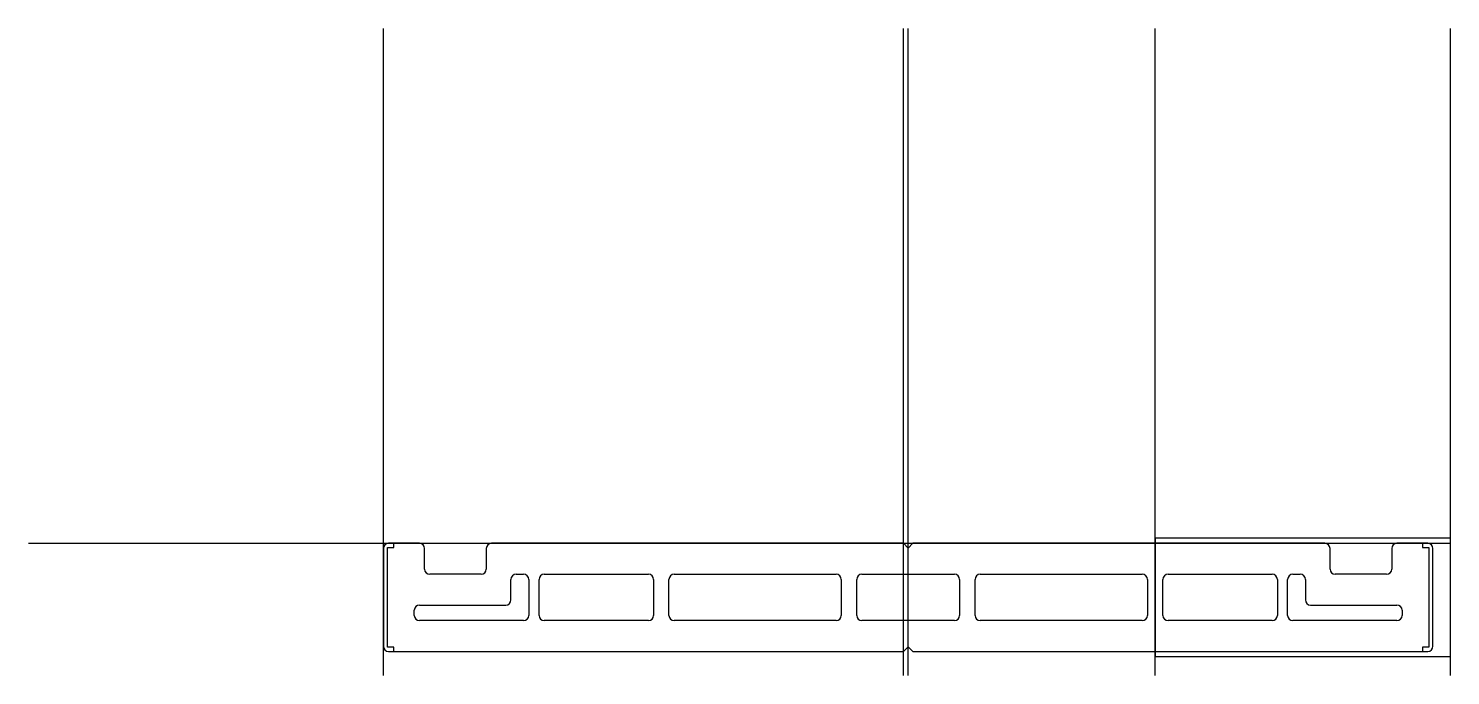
# Model space of a CAD drawing. Extents: x -171 to 105, y -26 to 100.
import ezdxf

# ---------------------------------------------------------------- set-up
doc = ezdxf.new("R2010")
doc.units = 0
doc.layers.get('0').update_dxf_attribs({"linetype": 'CONTINUOUS'})

msp = doc.modelspace()

# ---------------------------------------------------------------- linework, layer by layer
at = {"linetype": 'CONTINUOUS'}
for p, q in [((-102, -25.68), (-102, 100)), ((-1, 100), (-1, -25.68)), ((0, -25.68), (0, 100)), ((48, -25.68), (48, 100)), ((105.42, -25.68), (105.42, 100)), ((-171, 0), (105.42, 0)), ((-95, 0), (-101, 0)), ((-99.98, 0), (-101, 0)), ((-99.98, -0.8), (-99.98, 0)), ((-0.92, 0), (-81, 0)), ((0, -0.92), (-0.92, 0)), ((0.92, 0), (0, -0.92)), ((81, 0), (0.92, 0)), ((105.42, 1), (48, 1)), ((48, 1), (48, -22)), ((101, 0), (95, 0)), ((101, 0), (99.98, 0)), ((99.98, 0), (99.98, -0.8)), ((105.42, -22), (105.42, 1)), ((-102, -1), (-102, -20)), ((-102, -1), (-102, -20)), ((-101.2, -20.2), (-101.2, -0.8)), ((-101.2, -0.8), (-99.98, -0.8)), ((-94, -5), (-94, -1)), ((-82, -1), (-82, -5)), ((82, -5), (82, -1)), ((94, -1), (94, -5)), ((99.98, -0.8), (101.2, -0.8)), ((101.2, -0.8), (101.2, -20.2)), ((102, -20), (102, -1)), ((102, -20), (102, -1)), ((-83, -6), (-93, -6)), ((-77.22, -11), (-77.22, -7)), ((-76.22, -6), (-74.75, -6)), ((-73.75, -7), (-73.75, -14)), ((-71.75, -14), (-71.75, -7)), ((-70.75, -6), (-50.5, -6)), ((-49.5, -7), (-49.5, -14)), ((-46.5, -14), (-46.5, -7)), ((-45.5, -6), (-14, -6)), ((-13, -7), (-13, -14)), ((-10, -14), (-10, -7)), ((-9, -6), (9, -6)), ((10, -7), (10, -14)), ((13, -14), (13, -7)), ((14, -6), (45.5, -6)), ((46.5, -7), (46.5, -14)), ((49.5, -14), (49.5, -7)), ((50.5, -6), (70.75, -6)), ((71.75, -7), (71.75, -14)), ((73.75, -14), (73.75, -7)), ((74.75, -6), (76.22, -6)), ((77.22, -7), (77.22, -11)), ((93, -6), (83, -6)), ((-96, -14), (-96, -13)), ((-95, -12), (-78.22, -12)), ((78.22, -12), (95, -12)), ((96, -13), (96, -14)), ((-74.75, -15), (-95, -15)), ((-50.5, -15), (-70.75, -15)), ((-14, -15), (-45.5, -15)), ((9, -15), (-9, -15)), ((45.5, -15), (14, -15)), ((70.75, -15), (50.5, -15)), ((95, -15), (74.75, -15)), ((-99.98, -20.2), (-101.2, -20.2)), ((-101, -21), (-0.92, -21)), ((-101, -21), (-99.98, -21)), ((-99.98, -21), (-99.98, -20.2)), ((-0.92, -21), (0, -20.08)), ((0, -20.08), (0.92, -21)), ((0.92, -21), (101, -21)), ((48, -22), (105.42, -22)), ((101.2, -20.2), (99.98, -20.2)), ((99.98, -20.2), (99.98, -21)), ((99.98, -21), (101, -21))]:
    msp.add_line(p, q, dxfattribs=at)
for centre, start, end in [((-101, -1), 90, 180), ((-101, -1), 90, 180), ((-95, -1), 0, 90), ((-81, -1), 90, 180), ((81, -1), 0, 90), ((95, -1), 90, 180), ((101, -1), 0, 90), ((101, -1), 0, 90), ((-93, -5), 180, 270), ((-83, -5), 270, 0), ((83, -5), 180, 270), ((93, -5), 270, 0), ((-76.22, -7), 90, 180), ((-74.75, -7), 0, 90), ((-70.75, -7), 90, 180), ((-50.5, -7), 0, 90), ((-45.5, -7), 90, 180), ((-14, -7), 0, 90), ((-9, -7), 90, 180), ((9, -7), 0, 90), ((14, -7), 90, 180), ((45.5, -7), 0, 90), ((50.5, -7), 90, 180), ((70.75, -7), 0, 90), ((74.75, -7), 90, 180), ((76.22, -7), 0, 90), ((-78.22, -11), 270, 0), ((78.22, -11), 180, 270), ((-95, -13), 90, 180), ((95, -13), 0, 90), ((-95, -14), 180, 270), ((-74.75, -14), 270, 0), ((-70.75, -14), 180, 270), ((-50.5, -14), 270, 0), ((-45.5, -14), 180, 270), ((-14, -14), 270, 0), ((-9, -14), 180, 270), ((9, -14), 270, 0), ((14, -14), 180, 270), ((45.5, -14), 270, 0), ((50.5, -14), 180, 270), ((70.75, -14), 270, 0), ((74.75, -14), 180, 270), ((95, -14), 270, 0), ((-101, -20), 180, 270), ((-101, -20), 180, 270), ((101, -20), 270, 0), ((101, -20), 270, 0)]:
    msp.add_arc(centre, 1, start, end, dxfattribs=at)

doc.saveas('drawing.dxf')
